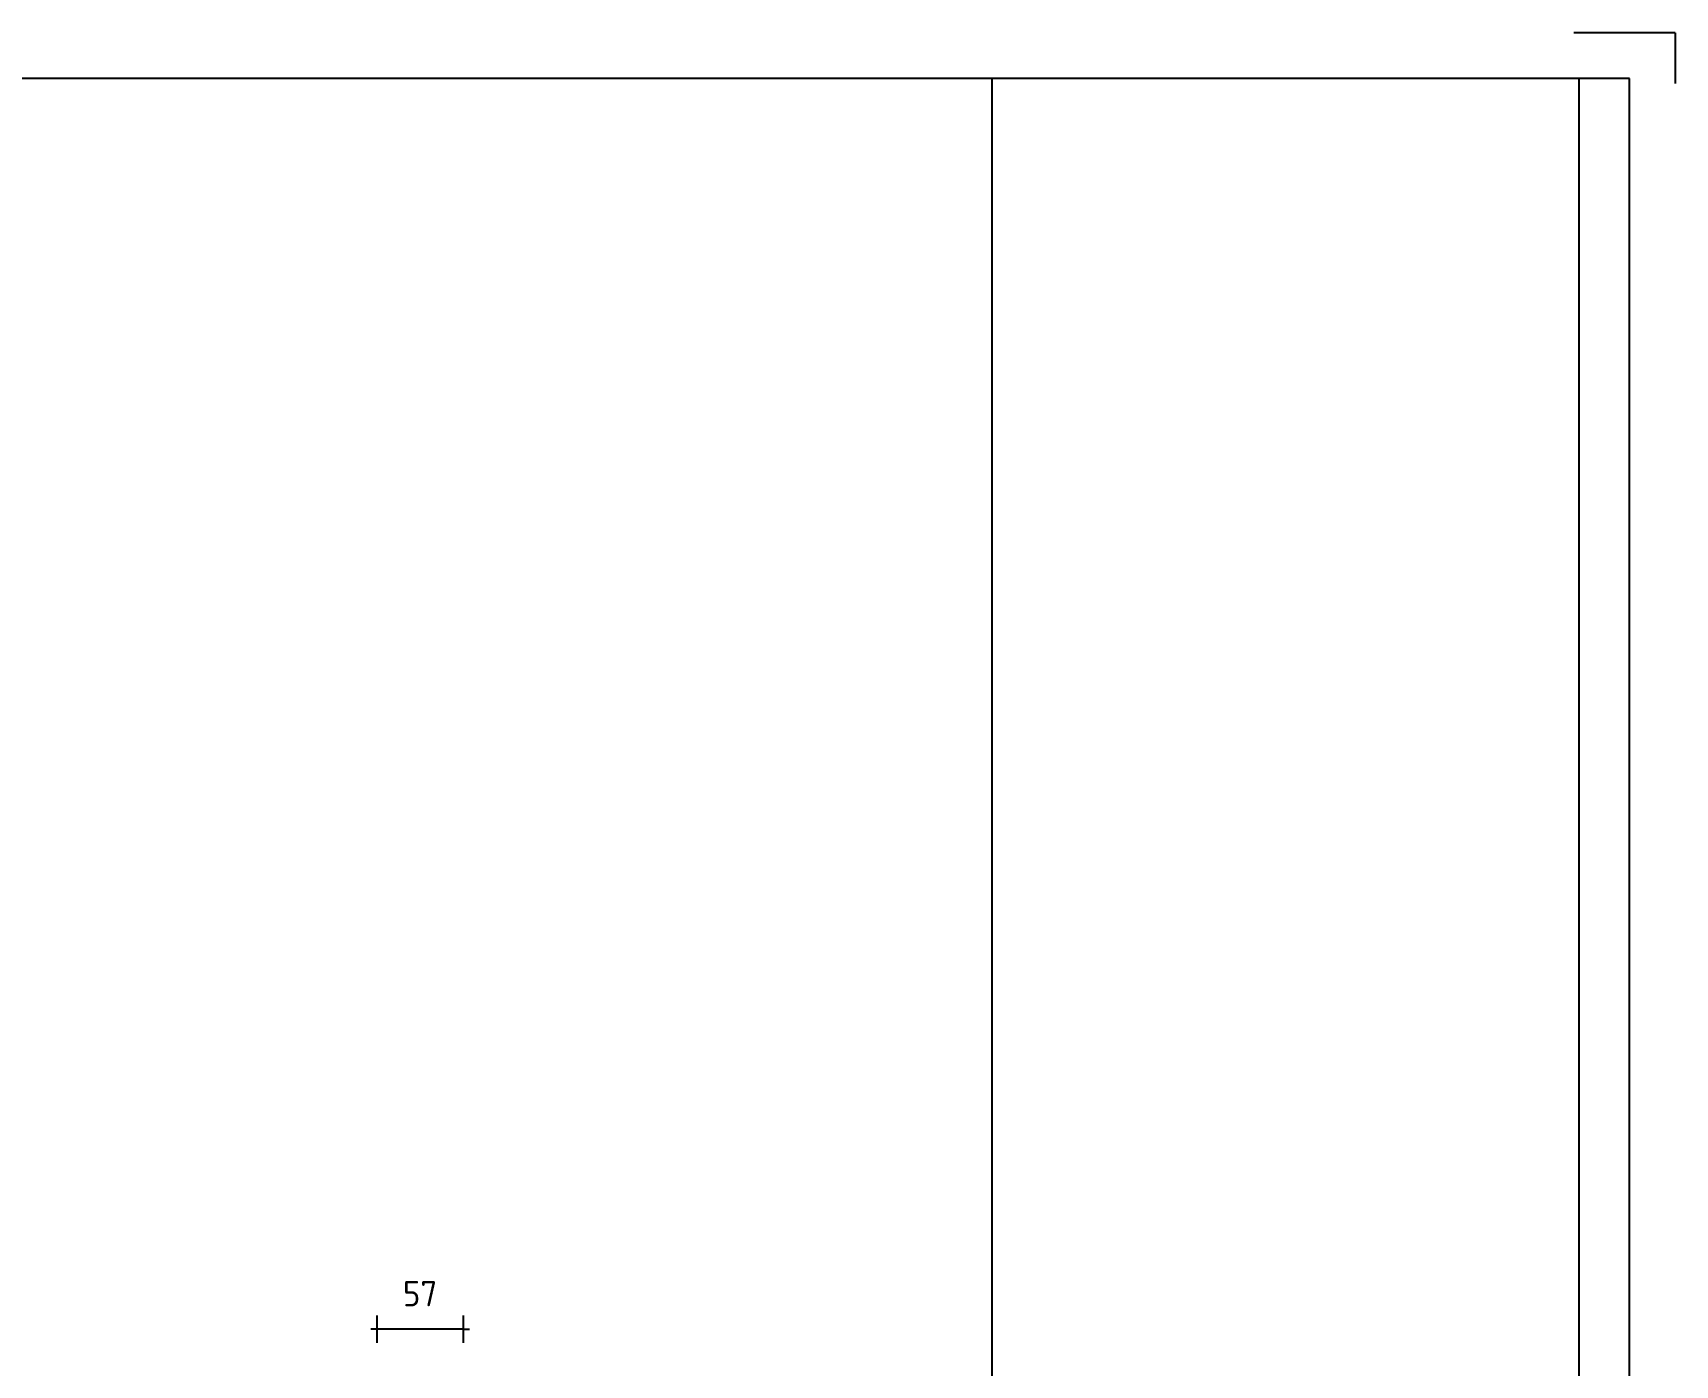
# Model space of a CAD drawing. Extents: x 0 to 420, y 0 to 297.
# Drawn here: x 257.7 to 420, y 165.3 to 297 of the extents above; entities that cross this region are included whole.
import ezdxf
from ezdxf.enums import TextEntityAlignment as Align

# ---------------------------------------------------------------- set-up
doc = ezdxf.new("R2010")
doc.units = 0
doc.header["$LTSCALE"] = 0.3
doc.header["$MEASUREMENT"] = 0
doc.layers.get('0').update_dxf_attribs({"linetype": 'CONTINUOUS'})
for name, color, linetype in [('T25', 1, 'CONTINUOUS'), ('TBLK18', 4, 'CONTINUOUS'), ('TBLK25', 1, 'CONTINUOUS'), ('TBLK35', 3, 'CONTINUOUS'), ('TBLK50', 7, 'CONTINUOUS')]:
    doc.layers.add(name, color=color, linetype=linetype)
doc.styles.add('iso', font='iso3098b.shx')

# ---------------------------------------------------------------- blocks, each defined once
blk = doc.blocks.new('A3BBLK')
at = {"layer": 'TBLK25'}
for q in [(410, 297), (420, 292)]:
    blk.add_line((420, 297), q, dxfattribs=at)
at = {"layer": 'TBLK50'}
for p, q in [((415.5, 292.5), (13, 292.5)), ((352.5, 4.5), (352.5, 292.5)), ((415.5, 4.5), (415.5, 292.5))]:
    blk.add_line(p, q, dxfattribs=at)
blk = doc.blocks.new('a3_in_vtblk')
at = {"layer": 'TBLK35'}
blk.add_line((410.5, 37), (410.5, 292.5), dxfattribs=at)
blk.add_blockref('A3BBLK', (0, 0))
at = {"layer": 'TBLK18', "style": 'iso'}
for tag, p, height in [('GROUND_SURVEY_STD.', (381.88, 126.11), 1.8), ('SURVEY_CAPTURE_DATE', (381.95, 122.61), 1.8), ('MAPPING_SURVEY_STD.', (381.95, 119.11), 1.8), ('MAPPING_CAPTURE_DATE', (381.95, 115.61), 1.8), ('PROJECT_ZONE', (381.95, 112.11), 1.8), ('HEIGHT_DATUM', (381.95, 108.61), 1.8), ('CLIENT_STREET_NAME', (355.51, 86.94), 1.5), ('CLIENT_SUBURB_POSTCODE', (388.49, 86.94), 1.5), ('CLIENT_TELEPHONE_NO.', (368.31, 84.68), 1.5), ('CLIENT_FAX_NO.', (393.56, 84.68), 1.5), ('STREET_NAME', (355.51, 62.1), 1.5), ('SUBURB_POSTCODE', (388.49, 62.1), 1.5), ('TELEPHONE_NO.', (368.31, 59.84), 1.5), ('FAX_NO.', (393.56, 59.84), 1.5)]:
    blk.add_attdef(tag, p, '', height=height, dxfattribs=at)
for tag, p in [('CLIENT_MR_DIRECTORATE', (381.5, 92.96)), ('MR_DIRECTORATE', (381.5, 68.12))]:
    blk.add_attdef(tag, text='', height=1.5, dxfattribs=at).set_placement(p, align=Align.CENTER)
at = {"layer": 'TBLK25', "style": 'iso'}
for tag, height, p in [('CLIENT_MR__BRANCH', 2, (381.5, 90.04)), ('MR_BRANCH', 2, (381.5, 65.2)), ('ROAD_SECTION', 1.75, (384.5, 29.16)), ('SLK', 1.75, (384.5, 26.11)), ('CHAINAGE', 1.75, (384.5, 19.21))]:
    blk.add_attdef(tag, text='', height=height, dxfattribs=at).set_placement(p, align=Align.CENTER)
for tag, p, height in [('FILE_NUMBER', (371.77, 54.24), 2.5), ('DESIGNED_/_DRAWN', (371.77, 49.49), 2), ('VERIFIED', (371.77, 44.49), 2), ('APPROVED', (371.77, 39.49), 2), ('LOCAL_AUTHORITY', (370.48, 16.73), 1.25)]:
    blk.add_attdef(tag, p, '', height=height, dxfattribs=at)
at = {"layer": 'TBLK35', "style": 'iso', "width": 0.9}
for tag, p in [('ROAD_PROJECT&NUMBER', (384.5, 32.23)), ('DRAWING_DESCRIPTION', (384.5, 22.29))]:
    blk.add_attdef(tag, text='', height=2.5, dxfattribs=at).set_placement(p, align=Align.CENTER)
at = {"layer": 'TBLK50', "style": 'iso'}
blk.add_attdef('MRWA_DRG_NUMBER', (356.29, 6.08), '', height=5, dxfattribs=at)
blk = doc.blocks.new('SGNDIM')
for p, q in [((0, 0), (-1, 0)), ((0, 4.5), (0, -4.5))]:
    blk.add_line(p, q)

msp = doc.modelspace()

# ---------------------------------------------------------------- linework, layer by layer
at = {"layer": 'T25'}
for p, q in [((291.353733, 168.831608), (291.053733, 168.831608)), ((300.209271, 168.831608), (291.653733, 168.831608)), ((300.509271, 168.831608), (300.809271, 168.831608))]:
    msp.add_line(p, q, dxfattribs=at)

# ---------------------------------------------------------------- block references
at = {"color": 1}
msp.add_blockref('a3_in_vtblk', (0, 0), dxfattribs=at)
at = {"layer": 'T25', "xscale": 0.3, "yscale": 0.3, "zscale": 0.3}
msp.add_blockref('SGNDIM', (291.653733, 168.831608), dxfattribs=at)
at = {"layer": 'T25', "xscale": 0.3, "yscale": 0.3, "zscale": 0.3, "rotation": 180}
msp.add_blockref('SGNDIM', (300.209271, 168.831608), dxfattribs=at)

# ---------------------------------------------------------------- texts
at = {"layer": 'T25', "style": 'iso'}
msp.add_text('57', height=2.5, dxfattribs=at).set_placement((294.231875, 171.081608))

doc.saveas('drawing.dxf')
